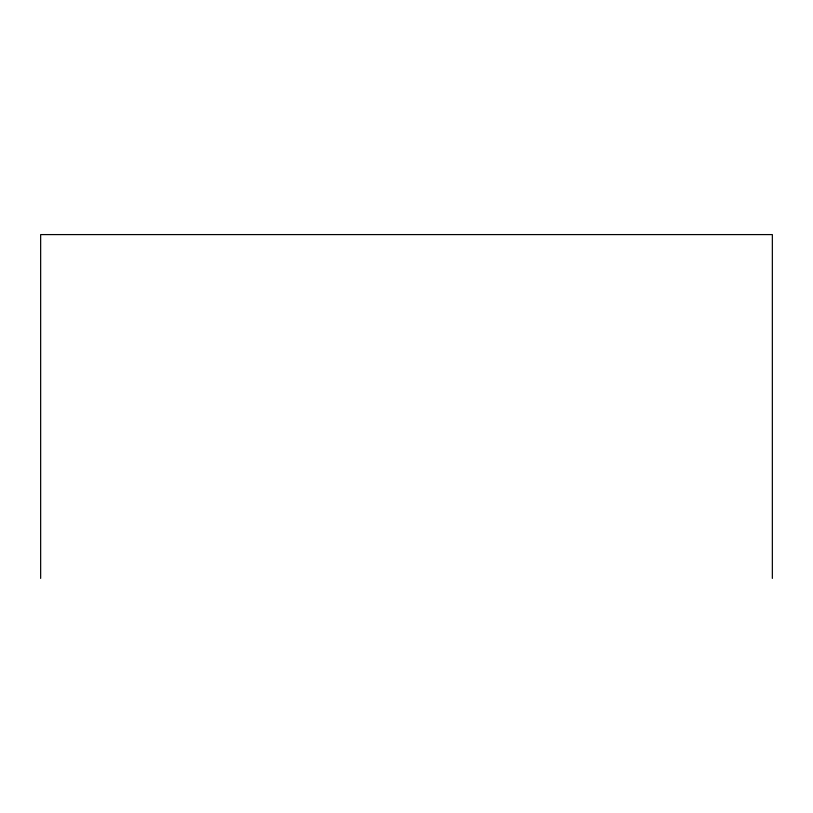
<?xml version="1.0" encoding="UTF-8"?>
<svg xmlns="http://www.w3.org/2000/svg" width="813" height="813" viewBox="0 0 813 813"><rect width="100%" height="100%" fill="white"/><g stroke="black" fill="none" stroke-linecap="round" stroke-linejoin="round"><path stroke-width="1.22" d="M772.35 578.409L772.35 234.591L40.65 234.591L40.65 578.409"/></g></svg>
